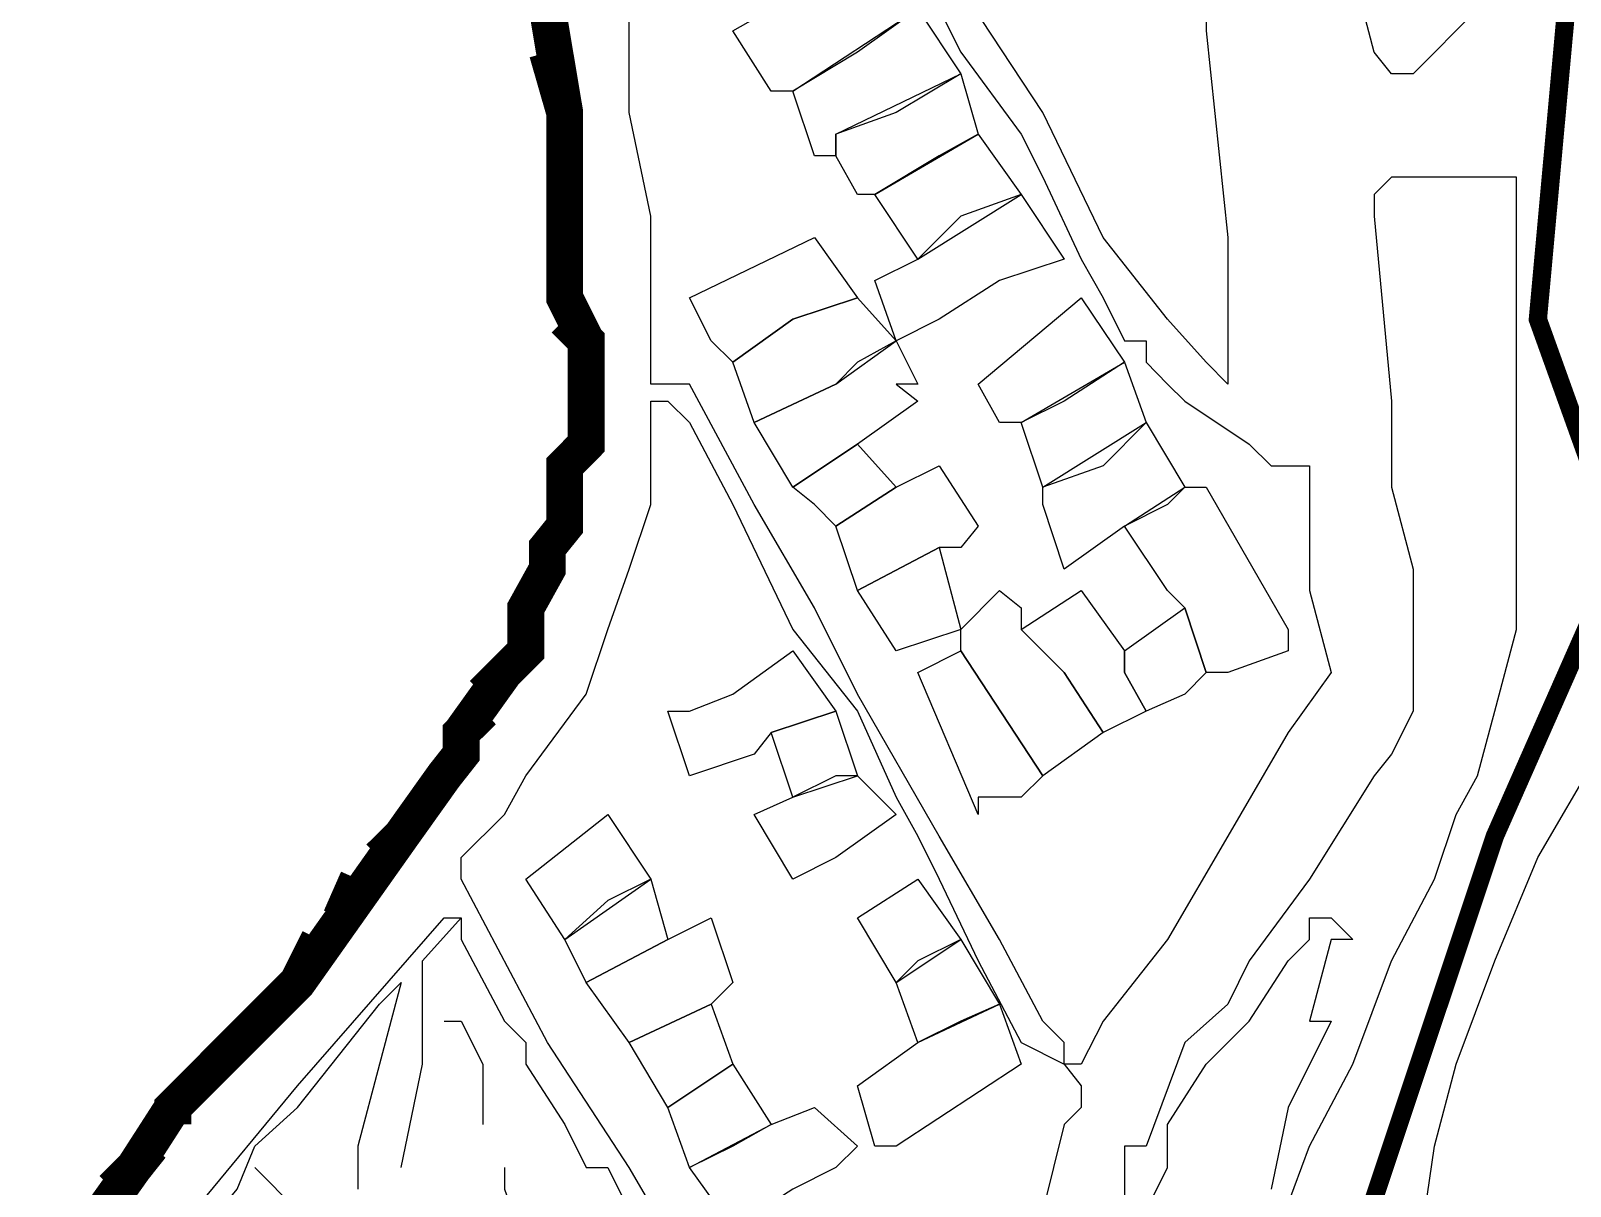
# Model space of a CAD drawing. Header units: millimetres. Extents: x -3588 to 75209, y -3737 to 38254.
# Drawn here: x 27656.7 to 27757.6, y 17922.6 to 17998.3 of the extents above; entities that cross this region are included whole.
import ezdxf

# ---------------------------------------------------------------- set-up
doc = ezdxf.new("R2010")
doc.units = ezdxf.units.MM
doc.layers.add('P', color=253, linetype='Continuous')

msp = doc.modelspace()

# ---------------------------------------------------------------- linework, layer by layer
at = {"layer": 'P'}
for points in [[(27756.868, 18014.678), (27756.868, 18007.908), (27755.46, 18006.484), (27755.46, 18005.076), (27751.507, 17999.714), (27747.282, 17995.473), (27745.858, 17995.473), (27744.738, 17996.898), (27743.329, 18002.259), (27744.738, 18003.667), (27744.738, 18006.484), (27748.69, 18011.861), (27752.643, 18017.222), (27756.868, 18021.447), (27756.868, 18014.678)], [(27716.219, 17999.714), (27717.643, 17996.898), (27721.596, 17991.536), (27723.004, 17988.704), (27725.533, 17983.342), (27726.957, 17980.798), (27728.366, 17977.981), (27729.774, 17977.981), (27729.774, 17976.573), (27731.182, 17975.149), (27732.319, 17974.028), (27736.544, 17971.212), (27737.968, 17969.787), (27740.497, 17969.787), (27740.497, 17967.259), (27740.497, 17961.609), (27741.921, 17956.248), (27739.088, 17952.295), (27735.135, 17945.51), (27731.182, 17938.74), (27726.957, 17933.379), (27725.533, 17930.562), (27724.413, 17930.562), (27724.413, 17931.971), (27723.004, 17933.379), (27720.172, 17938.74), (27716.219, 17945.51), (27710.858, 17954.824), (27708.041, 17960.473), (27704.088, 17967.259), (27699.847, 17975.149), (27697.319, 17975.149), (27697.319, 17977.981), (27697.319, 17979.39), (27697.319, 17986.159), (27695.894, 17992.945), (27695.894, 17998.306), (27695.894, 18007.908)], [(27710.858, 17996.898), (27706.633, 17994.353), (27705.208, 17994.353), (27702.68, 17998.306), (27705.208, 17999.714), (27711.994, 18003.667), (27714.811, 17999.714), (27710.858, 17996.898)], [(27733.727, 18002.259), (27733.727, 17998.306), (27735.135, 17984.751), (27735.135, 17976.573), (27735.135, 17975.149), (27733.727, 17976.573), (27731.182, 17979.39), (27726.957, 17984.751), (27723.004, 17992.945), (27717.643, 18001.123)], [(27690.533, 17999.714), (27691.669, 17992.945)], [(27713.402, 17992.945), (27709.449, 17991.536), (27709.449, 17990.112), (27708.041, 17990.112), (27706.633, 17994.353), (27714.811, 17999.714), (27717.643, 17995.473), (27713.402, 17992.945)], [(27716.219, 17990.112), (27711.994, 17987.583), (27710.858, 17987.583), (27709.449, 17990.112), (27709.449, 17991.536), (27717.643, 17995.473), (27718.764, 17991.536), (27716.219, 17990.112)], [(27691.669, 17992.945), (27691.669, 17986.159)], [(27717.643, 17986.159), (27714.811, 17983.342), (27711.994, 17987.583), (27718.764, 17991.536), (27721.596, 17987.583), (27717.643, 17986.159)], [(27737.968, 17914.174), (27737.968, 17918.415), (27740.497, 17925.185), (27743.329, 17930.562), (27745.858, 17937.332), (27748.69, 17942.693), (27750.099, 17946.934), (27751.507, 17949.463), (27752.643, 17953.704), (27754.052, 17959.065), (27754.052, 17963.018), (27754.052, 17965.834), (27754.052, 17971.212), (27754.052, 17976.573), (27754.052, 17983.342), (27754.052, 17986.159), (27754.052, 17988.704), (27752.643, 17988.704), (27747.282, 17988.704), (27745.858, 17988.704), (27744.738, 17987.583), (27744.738, 17986.159), (27745.858, 17974.028), (27745.858, 17968.379)], [(27720.172, 17981.934), (27716.219, 17979.39), (27713.402, 17977.981), (27711.994, 17981.934), (27714.811, 17983.342), (27721.596, 17987.583), (27724.413, 17983.342), (27720.172, 17981.934)], [(27691.669, 17986.159), (27691.669, 17980.798)], [(27701.271, 17977.981), (27699.847, 17980.798), (27708.041, 17984.751), (27710.858, 17980.798), (27706.633, 17979.39), (27702.68, 17976.573), (27701.271, 17977.981)], [(27691.669, 17980.798), (27693.078, 17977.981)], [(27710.858, 17976.573), (27709.449, 17975.149), (27704.088, 17972.62), (27702.68, 17976.573), (27706.633, 17979.39), (27710.858, 17980.798), (27713.402, 17977.981), (27710.858, 17976.573)], [(27724.413, 17974.028), (27721.596, 17972.62), (27720.172, 17972.62), (27718.764, 17975.149), (27725.533, 17980.798), (27728.366, 17976.573), (27724.413, 17974.028)], [(27693.078, 17977.981), (27693.078, 17974.028), (27693.078, 17971.212), (27691.669, 17969.787)], [(27714.811, 17975.149), (27713.402, 17975.149), (27714.811, 17974.028), (27710.858, 17971.212), (27706.633, 17968.379), (27704.088, 17972.62), (27709.449, 17975.149), (27713.402, 17977.981), (27714.811, 17975.149)], [(27726.957, 17969.787), (27723.004, 17968.379), (27721.596, 17972.62), (27728.366, 17976.573), (27729.774, 17972.62), (27726.957, 17969.787)], [(27699.847, 17917.007), (27695.894, 17923.777), (27690.533, 17931.971), (27684.884, 17942.693), (27684.884, 17944.101), (27687.716, 17946.934), (27689.125, 17949.463), (27693.078, 17954.824), (27694.486, 17959.065), (27695.894, 17963.018), (27697.319, 17967.259), (27697.319, 17971.212), (27697.319, 17974.028), (27698.439, 17974.028)], [(27698.439, 17974.028), (27699.847, 17972.62), (27702.68, 17967.259), (27706.633, 17959.065), (27710.858, 17953.704), (27713.402, 17948.054), (27714.811, 17945.51), (27716.219, 17942.693), (27718.764, 17937.332), (27721.596, 17931.971), (27724.413, 17930.562), (27725.533, 17929.138), (27725.533, 17927.73), (27724.413, 17926.609), (27723.004, 17920.96)], [(27731.182, 17967.259), (27728.366, 17965.834), (27724.413, 17963.018), (27723.004, 17967.259), (27723.004, 17968.379), (27729.774, 17972.62), (27732.319, 17968.379), (27731.182, 17967.259)], [(27708.041, 17967.259), (27706.633, 17968.379), (27710.858, 17971.212), (27713.402, 17968.379), (27709.449, 17965.834), (27708.041, 17967.259)], [(27691.669, 17969.787), (27691.669, 17968.379), (27691.669, 17965.834)], [(27717.643, 17964.426), (27716.219, 17964.426), (27710.858, 17961.609), (27709.449, 17965.834), (27713.402, 17968.379), (27716.219, 17969.787), (27718.764, 17965.834), (27717.643, 17964.426)], [(27739.088, 17957.657), (27735.135, 17956.248), (27733.727, 17956.248), (27732.319, 17960.473), (27731.182, 17961.609), (27728.366, 17965.834), (27732.319, 17968.379), (27733.727, 17968.379), (27739.088, 17959.065), (27739.088, 17957.657)], [(27745.858, 17968.379), (27747.282, 17963.018), (27747.282, 17960.473)], [(27691.669, 17965.834), (27690.533, 17964.426), (27690.533, 17963.018)], [(27717.643, 17959.065), (27713.402, 17957.657), (27710.858, 17961.609), (27716.219, 17964.426), (27717.643, 17959.065)], [(27690.533, 17963.018), (27689.125, 17960.473)], [(27721.596, 17959.065), (27724.413, 17956.248), (27726.957, 17952.295), (27723.004, 17949.463), (27717.643, 17957.657), (27717.643, 17959.065), (27720.172, 17961.609), (27721.596, 17960.473), (27721.596, 17959.065)], [(27728.366, 17957.657), (27728.366, 17956.248), (27729.774, 17953.704), (27726.957, 17952.295), (27724.413, 17956.248), (27721.596, 17959.065), (27725.533, 17961.609), (27728.366, 17957.657)], [(27689.125, 17960.473), (27689.125, 17957.657), (27687.716, 17956.248)], [(27732.319, 17954.824), (27729.774, 17953.704), (27728.366, 17956.248), (27728.366, 17957.657), (27732.319, 17960.473), (27733.727, 17956.248), (27732.319, 17954.824)], [(27747.282, 17960.473), (27747.282, 17956.248), (27747.282, 17953.704)], [(27699.847, 17953.704), (27702.68, 17954.824), (27706.633, 17957.657), (27709.449, 17953.704), (27705.208, 17952.295), (27704.088, 17950.887), (27699.847, 17949.463), (27698.439, 17953.704), (27699.847, 17953.704)], [(27721.596, 17948.054), (27720.172, 17948.054), (27718.764, 17948.054), (27718.764, 17946.934), (27714.811, 17956.248), (27717.643, 17957.657), (27723.004, 17949.463), (27721.596, 17948.054)], [(27687.716, 17956.248), (27684.884, 17952.295), (27684.884, 17950.887)], [(27747.282, 17915.599), (27748.69, 17925.185), (27750.099, 17930.562), (27752.643, 17937.332), (27755.46, 17944.101), (27759.413, 17950.887), (27763.654, 17956.248)], [(27709.449, 17949.463), (27706.633, 17948.054), (27705.208, 17952.295), (27709.449, 17953.704), (27710.858, 17949.463), (27709.449, 17949.463)], [(27747.282, 17953.704), (27745.858, 17950.887), (27744.738, 17949.463)], [(27684.884, 17950.887), (27683.763, 17949.463)], [(27683.763, 17949.463), (27680.947, 17945.51), (27674.161, 17935.923), (27670.208, 17931.971)], [(27709.449, 17944.101), (27706.633, 17942.693), (27704.088, 17946.934), (27706.633, 17948.054), (27710.858, 17949.463), (27713.402, 17946.934), (27709.449, 17944.101)], [(27744.738, 17949.463), (27740.497, 17942.693)], [(27694.486, 17941.285), (27691.669, 17938.74), (27689.125, 17942.693), (27694.486, 17946.934), (27697.319, 17942.693), (27694.486, 17941.285)], [(27698.439, 17938.74), (27693.078, 17935.923), (27691.669, 17938.74), (27697.319, 17942.693), (27698.439, 17938.74)], [(27714.811, 17937.332), (27713.402, 17935.923), (27710.858, 17940.148), (27714.811, 17942.693), (27717.643, 17938.74), (27714.811, 17937.332)], [(27740.497, 17942.693), (27736.544, 17937.332), (27735.135, 17934.499)], [(27667.392, 17920.96), (27674.161, 17929.138), (27683.763, 17940.148), (27684.884, 17940.148)], [(27682.355, 17934.499), (27682.355, 17937.332), (27684.884, 17940.148)], [(27684.884, 17940.148), (27684.884, 17938.74), (27687.716, 17933.379), (27689.125, 17931.971), (27689.125, 17930.562), (27691.669, 17926.609), (27693.078, 17923.777), (27694.486, 17923.777), (27695.894, 17920.96)], [(27698.439, 17938.74), (27701.271, 17940.148), (27702.68, 17935.923), (27701.271, 17934.499), (27695.894, 17931.971), (27693.078, 17935.923), (27698.439, 17938.74)], [(27729.774, 17920.96), (27731.182, 17923.777), (27731.182, 17926.609), (27733.727, 17930.562), (27736.544, 17933.379), (27739.088, 17937.332), (27740.497, 17938.74), (27740.497, 17940.148), (27741.921, 17940.148), (27743.329, 17938.74), (27741.921, 17938.74), (27740.497, 17933.379), (27741.921, 17933.379), (27739.088, 17927.73), (27737.968, 17922.368)], [(27717.643, 17933.379), (27714.811, 17931.971), (27713.402, 17935.923), (27717.643, 17938.74), (27720.172, 17934.499), (27717.643, 17933.379)], [(27671.345, 17925.185), (27674.161, 17927.73), (27679.522, 17934.499), (27680.947, 17935.923), (27679.522, 17930.562), (27678.114, 17925.185), (27678.114, 17922.368)], [(27680.947, 17923.777), (27682.355, 17930.562), (27682.355, 17931.971), (27682.355, 17934.499)], [(27702.68, 17930.562), (27698.439, 17927.73), (27695.894, 17931.971), (27701.271, 17934.499), (27702.68, 17930.562)], [(27711.994, 17925.185), (27710.858, 17929.138), (27714.811, 17931.971), (27720.172, 17934.499), (27721.596, 17930.562), (27713.402, 17925.185), (27711.994, 17925.185)], [(27735.135, 17934.499), (27732.319, 17931.971), (27729.774, 17925.185), (27728.366, 17925.185)], [(27683.763, 17933.379), (27684.884, 17933.379), (27686.308, 17930.562), (27686.308, 17927.73), (27686.308, 17926.609)], [(27670.208, 17931.971), (27665.983, 17927.73), (27663.439, 17923.777)], [(27702.68, 17925.185), (27699.847, 17923.777), (27698.439, 17927.73), (27702.68, 17930.562), (27705.208, 17926.609), (27702.68, 17925.185)], [(27709.449, 17923.777), (27706.633, 17922.368), (27702.68, 17919.824), (27699.847, 17923.777), (27705.208, 17926.609), (27708.041, 17927.73), (27710.858, 17925.185), (27709.449, 17923.777)], [(27665.983, 17898.091), (27663.439, 17904.86), (27660.622, 17910.238), (27659.198, 17910.238), (27664.559, 17915.599), (27670.208, 17922.368), (27671.345, 17925.185)], [(27728.366, 17925.185), (27728.366, 17920.96)], [(27663.439, 17923.777), (27660.622, 17919.824), (27656.669, 17915.599)], [(27671.345, 17923.777), (27674.161, 17920.96), (27674.161, 17919.824), (27674.161, 17918.415)], [(27687.716, 17923.777), (27687.716, 17922.368), (27689.125, 17918.415), (27691.669, 17917.007)]]:
    msp.add_lwpolyline(points, dxfattribs=at)
for points, const_width in [([(27758.293, 18010.437), (27755.46, 17979.39), (27759.413, 17968.379)], 1.2), ([(27660.622, 17919.824), (27663.439, 17923.777), (27665.983, 17927.73), (27670.208, 17931.971), (27674.161, 17935.923), (27680.947, 17945.51), (27683.763, 17949.463), (27684.884, 17950.887), (27684.884, 17952.295), (27687.716, 17956.248), (27689.125, 17957.657), (27689.125, 17960.473), (27690.533, 17963.018), (27690.533, 17964.426), (27691.669, 17965.834), (27691.669, 17968.379), (27691.669, 17969.787), (27693.078, 17971.212), (27693.078, 17974.028), (27693.078, 17977.981), (27691.669, 17980.798), (27691.669, 17986.159), (27691.669, 17992.945), (27690.533, 17999.714)], 2.417), ([(27660.622, 17919.824), (27663.439, 17923.777), (27665.983, 17927.73), (27670.208, 17931.971), (27674.161, 17935.923), (27680.947, 17945.51), (27683.763, 17949.463), (27684.884, 17950.887), (27684.884, 17952.295), (27687.716, 17956.248), (27689.125, 17957.657), (27689.125, 17960.473), (27690.533, 17963.018), (27690.533, 17964.426), (27691.669, 17965.834), (27691.669, 17968.379), (27691.669, 17969.787), (27693.078, 17971.212), (27693.078, 17974.028), (27693.078, 17977.981), (27691.669, 17980.798), (27691.669, 17986.159), (27691.669, 17992.945), (27690.533, 17999.714)], 1.2), ([(27691.669, 17987.583), (27691.669, 17992.945), (27690.533, 17996.898)], 2.417), ([(27691.669, 17981.934), (27691.669, 17984.751)], 2.417), ([(27693.078, 17976.573), (27693.078, 17977.981), (27691.669, 17979.39)], 2.417), ([(27690.533, 17964.426), (27691.669, 17965.834), (27691.669, 17968.379), (27691.669, 17969.787), (27693.078, 17971.212), (27693.078, 17974.028)], 2.417), ([(27762.246, 17967.259), (27752.643, 17945.51), (27739.088, 17904.86), (27739.088, 17881.719), (27745.858, 17866.755), (27760.821, 17856.033)], 1.2), ([(27689.125, 17959.065), (27689.125, 17960.473), (27690.533, 17963.018)], 2.417), ([(27686.308, 17954.824), (27687.716, 17956.248), (27689.125, 17957.657)], 2.417), ([(27679.522, 17944.101), (27680.947, 17945.51), (27683.763, 17949.463), (27684.884, 17950.887), (27684.884, 17952.295), (27686.308, 17953.704)], 2.417), ([(27676.994, 17940.148), (27678.114, 17942.693)], 2.417), ([(27674.161, 17935.923), (27675.569, 17938.74)], 2.417), ([(27665.983, 17926.609), (27665.983, 17927.73), (27670.208, 17931.971), (27672.753, 17934.499)], 2.417), ([(27662.03, 17922.368), (27663.439, 17923.777), (27664.559, 17925.185)], 2.417)]:
    msp.add_lwpolyline(points, dxfattribs=dict(at, const_width=const_width))
at = {"layer": 'P', "color": 254, "const_width": 1.2}
for points in [[(27759.413, 17968.379), (27755.46, 17979.39), (27758.293, 18010.437)], [(27739.088, 17881.719), (27739.088, 17904.86), (27752.643, 17945.51), (27762.246, 17967.259)]]:
    msp.add_lwpolyline(points, dxfattribs=at)

doc.saveas('drawing.dxf')
